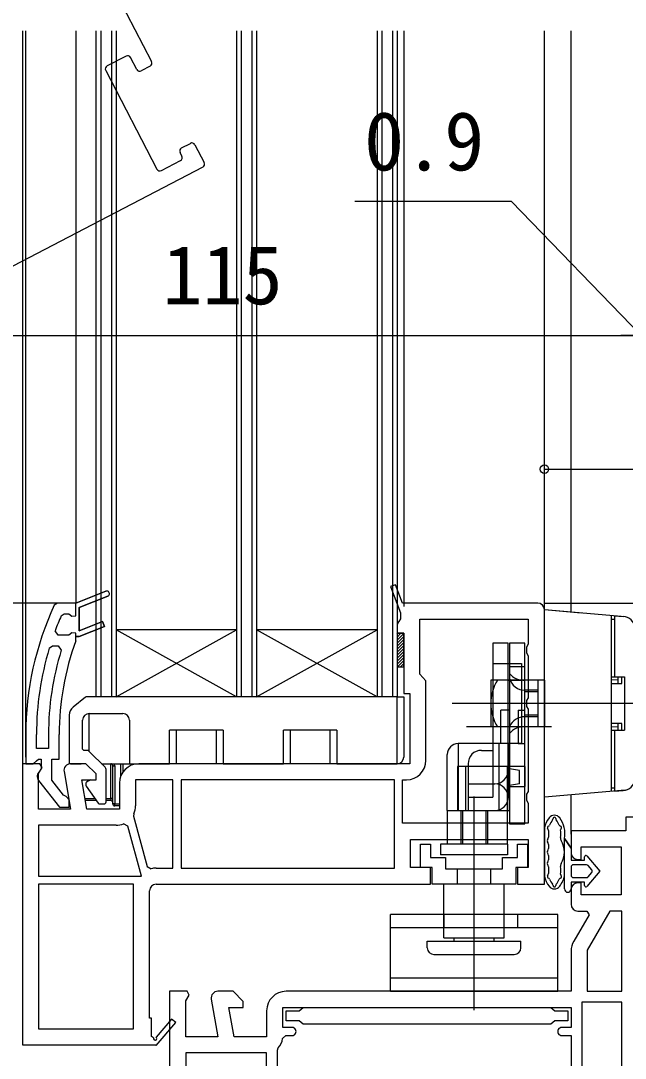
# Model space of a CAD drawing. Units: millimetres, scale not verified. Extents: x -525 to 525, y -783 to 778.
# Drawn here: x -329.7 to -239.4, y 63.1 to 218.1 of the extents above; entities that cross this region are included whole.
import ezdxf
from ezdxf.enums import TextEntityAlignment as Align

# ---------------------------------------------------------------- set-up
doc = ezdxf.new("R2010")
doc.units = ezdxf.units.MM
doc.header["$LTSCALE"] = 4
for name, color, linetype in [('0-2_YKK_11', 7, 'Continuous'), ('0-4_YKK_12', 2, 'Continuous'), ('0-5_YKK_13', 4, 'Continuous'), ('0-7_YKK_D', 6, 'Continuous')]:
    doc.layers.add(name, color=color, linetype=linetype)
doc.styles.add('ＭＳ ゴシック', font='')
doc.styles.get('ＭＳ ゴシック').set_extended_font_data('MS Gothic')

msp = doc.modelspace()

# ---------------------------------------------------------------- linework, layer by layer
at = {"layer": '0-2_YKK_11'}
for p, q in [((-309.443, 91.469), (-306.943, 91.469)), ((-247.443, 88.269), (-247.443, 86.069))]:
    msp.add_line(p, q, dxfattribs=at)
for points in [[(-252.443, 131.069), (-272.633, 131.069), (-273.669, 133.811), (-274.418, 133.528), (-272.943, 129.63), (-272.943, 128.735), (-273.193, 128.302), (-273.443, 127.869), (-273.443, 126.569), (-272.443, 126.569), (-272.443, 117.569), (-271.543, 117.569), (-271.543, 107.069), (-312.043, 107.069)], [(-323.649, 129.168), (-323.19, 129.469), (-322.518, 129.469), (-322.034, 129.094), (-321.443, 129.169), (-321.443, 131.069), (-316.991, 132.84), (-321.443, 131.069), (-324.225, 131.069), (-324.679, 130.779)], [(-316.696, 132.097), (-320.943, 130.407), (-320.943, 126.93), (-317.491, 128.303), (-317.196, 127.56), (-320.943, 126.069), (-321.443, 126.069), (-321.443, 126.569), (-322.034, 126.644), (-322.518, 126.269), (-322.543, 126.269), (-324.079, 126.269), (-324.547, 126.943)], [(-321.474, 125.451), (-321.443, 125.622), (-321.443, 126.069), (-320.943, 126.069), (-317.196, 127.56), (-317.491, 128.303), (-320.943, 126.93), (-320.943, 130.407), (-316.696, 132.097)], [(-309.443, 89.069), (-268.443, 89.069), (-268.443, 91.569), (-271.443, 91.569), (-271.443, 95.769), (-253.843, 95.769), (-253.843, 91.569), (-255.443, 91.569), (-255.443, 89.069), (-251.443, 89.069), (-251.443, 130.069)], [(-269.143, 107.569), (-269.143, 119.474), (-269.593, 119.972), (-270.043, 120.469), (-270.043, 128.669), (-253.843, 128.669), (-253.843, 124.935), (-254.093, 124.502), (-254.093, 123.636), (-253.843, 123.203), (-253.843, 116.935), (-254.093, 116.502), (-254.093, 115.636), (-253.843, 115.203), (-253.843, 102.935), (-254.093, 102.502), (-254.093, 101.636), (-253.843, 101.203), (-253.843, 98.169)], [(-325.435, 124.314), (-324.956, 124.669), (-324.12, 124.669), (-323.642, 124.021)], [(-328.943, 111.436), (-328.943, 107.069), (-327.843, 107.069), (-327.347, 107.506), (-327.05, 107.769), (-326.643, 107.769), (-326.643, 106.369), (-326.843, 105.969)], [(-325.543, 111.436), (-325.543, 109.369), (-327.343, 109.369), (-327.343, 111.436)], [(-327.031, 104.552), (-323.919, 100.569), (-322.443, 100.569), (-322.443, 101.67), (-322.919, 102.169), (-323.288, 102.361), (-325.043, 104.607), (-325.043, 107.769), (-323.943, 107.769), (-323.943, 111.436)], [(-329.443, 107.069), (-329.443, 65.069), (-309.577, 65.069), (-309.443, 64.992), (-306.539, 68.41), (-307.148, 68.928), (-309.459, 66.209)], [(-323.228, 105.896), (-322.236, 100.269), (-327.043, 100.269), (-327.043, 105.626), (-326.501, 106.493), (-326.821, 107.069), (-329.443, 107.069)], [(-314.943, 104.169), (-314.943, 100.269), (-319.799, 100.269), (-320.575, 104.669), (-318.443, 104.669), (-318.443, 105.569), (-319.943, 107.069), (-322.243, 107.069)], [(-306.943, 91.469), (-306.943, 104.669), (-312.543, 104.669), (-312.543, 100.769)], [(-253.843, 98.169), (-272.643, 98.169), (-272.643, 104.669), (-272.043, 104.669)], [(-312.799, 99.578), (-312.826, 99.243), (-310.815, 91.737), (-310.218, 91.38)], [(-351.443, 43.069), (-290.843, 43.069), (-290.843, 15.069), (-287.443, 15.069), (-287.443, 16.969), (-287.943, 17.469), (-288.443, 17.969), (-288.443, 43.069), (-237.443, 43.069), (-237.443, 44.569), (-224.943, 44.569), (-224.943, 43.069), (-222.443, 43.069), (-222.443, 47.069), (-237.443, 47.069), (-237.443, 99.069), (-239.243, 99.069), (-239.243, 97.069), (-247.443, 97.069), (-247.443, 93.769)], [(-327.043, 90.269), (-311.664, 90.269), (-313.67, 97.753), (-314.342, 98.086)], [(-315.443, 97.869), (-327.043, 97.869), (-327.043, 90.269)], [(-246.443, 92.769), (-245.943, 92.769), (-245.943, 94.669), (-239.943, 94.669), (-239.943, 87.469), (-245.943, 87.469), (-245.943, 89.269), (-246.443, 89.269)], [(-309.838, 66.143), (-310.143, 66.32), (-310.143, 69.069), (-310.443, 69.069), (-310.443, 88.069)], [(-246.443, 85.069), (-245.098, 85.069), (-244.771, 84.502), (-247.055, 80.546)], [(-247.443, 79.096), (-247.443, 73.069), (-290.043, 73.069)], [(-301.228, 71.896), (-300.236, 66.269), (-305.043, 66.269), (-305.043, 71.626), (-304.501, 72.493), (-304.821, 73.069), (-307.443, 73.069), (-307.443, 57.428), (-351.496, 55.119)], [(-292.943, 70.169), (-292.943, 66.269), (-297.799, 66.269), (-298.575, 70.669), (-296.443, 70.669), (-296.443, 71.569), (-297.943, 73.069), (-300.243, 73.069)], [(-289.144, 67.669), (-290.543, 67.669), (-290.543, 70.669), (-247.443, 70.669), (-247.443, 67.669), (-248.843, 67.669)], [(-290.556, 66.021), (-290.059, 66.469), (-289.144, 66.469)], [(-248.843, 66.469), (-247.443, 66.469), (-247.443, 45.469)], [(-292.943, 45.469), (-292.943, 63.869), (-305.043, 63.869), (-305.043, 58.303)], [(-247.443, 45.469), (-291.343, 45.469), (-291.343, 64.269), (-291.206, 64.614)]]:
    msp.add_lwpolyline(points, dxfattribs=at)
for points in [[(-273.843, 104.669), (-305.743, 104.669), (-305.743, 91.469), (-273.843, 91.469)], [(-312.843, 67.469), (-312.843, 89.069), (-327.043, 89.069), (-327.043, 67.469)], [(-239.843, 73.069), (-239.843, 85.069), (-241.672, 85.069), (-245.043, 79.23), (-245.043, 73.069)], [(-239.843, 45.469), (-239.843, 71.469), (-245.843, 71.469), (-245.843, 45.469)], [(-250.485, 68.169), (-287.493, 68.169), (-287.789, 68.419), (-288.085, 68.669), (-290.043, 68.669), (-290.043, 70.169), (-288.085, 70.169), (-287.789, 70.419), (-287.493, 70.669), (-250.493, 70.669), (-250.198, 70.419), (-249.902, 70.169), (-247.943, 70.169), (-247.943, 68.669), (-249.893, 68.669), (-250.189, 68.419)]]:
    msp.add_lwpolyline(points, close=True, dxfattribs=at)
for centre, radius, start, end in [((-316.843, 132.469), 0.4, 291.69939, 111.69941), ((-316.843, 132.469), 0.4, 291.69939, 111.69941), ((-282.943, 111.436), 46, 155.13402, 179.99999), ((-252.443, 130.069), 1, 0.00001, 89.99999), ((-282.944, 111.436), 44.4, 156.46078, 159.55779), ((-282.943, 111.436), 44.4, 163.13981, 180.00001), ((-282.943, 111.436), 42.6, 162.81723, 180.00001), ((-282.943, 111.436), 41, 160.01112, 180.00001), ((-322.243, 106.069), 1, 90.00002, 190.00001), ((-312.043, 104.169), 2.9, 90.00001, 179.99999), ((-272.043, 107.569), 2.9, 270.00001, 359.99999), ((-326.243, 105.169), 1, 126.86989, 218.08672), ((-315.443, 100.769), 2.9, 335.74737, 0.00004), ((-315.443, 100.769), 2.9, 270.00001, 292.31385), ((-246.443, 93.769), 1, 180.00001, 269.99999), ((-309.443, 88.069), 3.4, 90.00002, 103.17387), ((-309.443, 88.069), 1, 90.00001, 179.99999), ((-246.443, 88.269), 1, 90.00001, 179.99999), ((-246.443, 86.069), 1, 180.00001, 269.99999), ((-244.543, 79.096), 2.9, 150.00001, 180.00002), ((-300.243, 72.069), 1, 90, 189.99998), ((-290.043, 70.169), 2.9, 90.00001, 179.99999), ((-289.144, 67.069), 0.6, 269.99999, 90.00001), ((-248.843, 67.069), 0.6, 89.99999, 270.00001), ((-309.621, 66.018), 0.25, 150, 49.64299), ((-292.943, 66.269), 2.4, 316.39716, 354.0622)]:
    msp.add_arc(centre, radius, start, end, dxfattribs=at)
at = {"layer": '0-4_YKK_12'}
for p, q in [((-328.835, 247.886), (-310.135, 211.962)), ((-329.443, 216.569), (-329.443, 106.569)), ((-328.947, 108.069), (-328.947, 216.569)), ((-321.443, 216.569), (-321.443, 131.069)), ((-318.448, 216.569), (-318.448, 117.069)), ((-317.748, 216.569), (-317.748, 117.069)), ((-316.148, 216.569), (-316.148, 117.069)), ((-315.448, 216.569), (-315.448, 117.069)), ((-297.448, 216.569), (-297.448, 117.069)), ((-296.748, 216.569), (-296.748, 117.069)), ((-295.148, 216.569), (-295.148, 117.069)), ((-294.448, 216.569), (-294.448, 117.069)), ((-276.448, 216.569), (-276.448, 117.069)), ((-275.748, 216.569), (-275.748, 117.069)), ((-274.148, 216.569), (-274.148, 117.069)), ((-273.448, 216.569), (-273.448, 117.069)), ((-272.443, 216.569), (-272.443, 130.569)), ((-251.443, 130.069), (-251.443, 216.569)), ((-247.443, 129.719), (-247.443, 216.569)), ((-313.95, 212.794), (-316.788, 211.317)), ((-312.352, 210.808), (-313.276, 212.582)), ((-310.347, 211.288), (-311.678, 210.595)), ((-317.001, 210.642), (-309.336, 195.918)), ((-305.675, 199.064), (-304.345, 199.756)), ((-303.67, 199.544), (-302.285, 196.883)), ((-308.662, 195.705), (-305.823, 197.183)), ((-305.611, 197.857), (-305.888, 198.389)), ((-302.498, 196.208), (-338.421, 177.508)), ((-297.448, 127.069), (-315.448, 127.069)), ((-297.448, 117.069), (-315.448, 127.069)), ((-315.448, 117.069), (-297.448, 127.069)), ((-276.448, 127.069), (-294.448, 127.069)), ((-276.448, 117.069), (-294.448, 127.069)), ((-294.448, 117.069), (-276.448, 127.069)), ((-273.448, 117.069), (-318.448, 117.069)), ((-247.443, 96.569), (-247.443, 102.419))]:
    msp.add_line(p, q, dxfattribs=at)
for centre, start, end in [((-313.719, 212.351), 27.5, 117.5), ((-316.558, 210.873), 117.5, 207.5), ((-311.909, 211.038), 207.5, 297.5), ((-310.578, 211.731), 297.5, 27.5), ((-305.444, 198.62), 117.5, 207.5), ((-304.114, 199.313), 27.5, 117.5), ((-306.054, 197.626), 297.5, 27.5), ((-302.728, 196.652), 297.5, 27.5), ((-308.893, 196.149), 207.5, 297.5)]:
    msp.add_arc(centre, 0.5, start, end, dxfattribs=at)
at = {"layer": '0-5_YKK_13'}
for p, q in [((-245.943, 129.588), (-251.443, 130.069)), ((-239.354, 129.012), (-251.443, 130.069)), ((-251.443, 102.069), (-251.443, 130.069)), ((-241.443, 129.194), (-241.443, 102.944)), ((-241.443, 128.669), (-241.443, 120.069)), ((-241.443, 128.669), (-240.943, 128.669)), ((-240.943, 129.169), (-239.643, 129.055)), ((-240.943, 129.169), (-240.943, 120.069)), ((-273.443, 126.445), (-273.319, 126.569)), ((-273.443, 125.996), (-272.87, 126.569)), ((-273.443, 125.547), (-272.443, 126.547)), ((-273.443, 125.098), (-272.443, 126.098)), ((-273.443, 124.649), (-272.443, 125.649)), ((-273.443, 124.2), (-272.443, 125.2)), ((-273.443, 123.751), (-272.443, 124.751)), ((-273.443, 123.302), (-272.443, 124.302)), ((-259.144, 125.069), (-259.144, 110.069)), ((-256.844, 125.069), (-259.144, 125.069)), ((-256.844, 115.069), (-256.844, 125.069)), ((-254.344, 98.069), (-254.344, 125.069)), ((-273.443, 122.853), (-272.443, 123.853)), ((-273.443, 122.404), (-272.443, 123.404)), ((-273.443, 121.955), (-272.443, 122.955)), ((-273.38, 121.569), (-272.443, 122.506)), ((-272.931, 121.569), (-272.443, 122.057)), ((-272.482, 121.569), (-272.443, 121.608)), ((-259.144, 122.069), (-256.844, 122.069)), ((-256.844, 122.069), (-256.644, 122.069)), ((-256.644, 122.069), (-254.844, 122.069)), ((-254.344, 121.569), (-256.644, 121.569)), ((-254.844, 122.069), (-254.844, 110.069)), ((-251.443, 119.569), (-259.443, 119.569)), ((-259.443, 119.569), (-259.443, 112.569)), ((-256.844, 119.569), (-254.844, 119.569)), ((-254.344, 119.569), (-256.644, 119.569)), ((-252.344, 119.569), (-254.344, 119.569)), ((-252.344, 112.569), (-252.344, 119.569)), ((-251.443, 119.569), (-251.443, 112.569)), ((-241.443, 120.069), (-239.443, 120.069)), ((-240.443, 119.569), (-241.443, 119.587)), ((-240.443, 120.069), (-240.443, 119.069)), ((-239.883, 119.069), (-239.883, 120.069)), ((-239.443, 120.069), (-239.443, 112.069)), ((-252.344, 118.069), (-254.344, 118.069)), ((-252.344, 117.819), (-254.344, 117.819)), ((-241.443, 119.069), (-239.883, 119.069)), ((-320.026, 117.003), (-321.88, 115.52)), ((-273.443, 117.069), (-319.838, 117.069)), ((-273.443, 117.069), (-272.443, 117.069)), ((-273.443, 107.069), (-273.443, 117.069)), ((-272.443, 117.069), (-272.443, 108.069)), ((-215.188, 116.069), (-265.222, 116.069)), ((-249.21, 116.069), (-262.224, 116.069)), ((-257.944, 110.069), (-257.944, 115.069)), ((-256.644, 115.069), (-257.944, 115.069)), ((-256.844, 102.069), (-256.844, 115.069)), ((-255.344, 115.069), (-254.344, 115.069)), ((-255.344, 115.069), (-255.344, 110.069)), ((-322.443, 114.348), (-322.443, 107.269)), ((-320.443, 109.269), (-320.443, 113.569)), ((-319.443, 114.569), (-314.443, 114.569)), ((-319.443, 108.898), (-319.443, 114.569)), ((-313.443, 113.569), (-313.443, 107.069)), ((-252.344, 114.319), (-254.344, 114.319)), ((-252.344, 114.069), (-254.344, 114.069)), ((-299.443, 112.069), (-307.443, 112.069)), ((-307.443, 107.069), (-307.443, 112.069)), ((-300.443, 107.069), (-300.443, 112.069)), ((-299.443, 112.069), (-299.443, 107.069)), ((-282.443, 112.069), (-290.443, 112.069)), ((-290.443, 107.069), (-290.443, 112.069)), ((-283.443, 107.069), (-283.443, 112.069)), ((-282.443, 112.069), (-282.443, 107.069)), ((-250.367, 112.569), (-263.092, 112.569)), ((-251.443, 112.569), (-259.443, 112.569)), ((-252.344, 112.569), (-254.344, 112.569)), ((-239.883, 113.069), (-241.443, 113.069)), ((-240.443, 112.569), (-241.443, 112.552)), ((-241.443, 112.069), (-239.443, 112.069)), ((-241.443, 112.069), (-241.443, 103.469)), ((-240.943, 112.069), (-240.943, 102.969)), ((-240.443, 113.069), (-240.443, 112.069)), ((-239.883, 112.069), (-239.883, 113.069)), ((-264.344, 110.069), (-264.344, 100.069)), ((-256.844, 110.069), (-259.144, 110.069)), ((-259.144, 110.069), (-259.144, 109.069)), ((-258.244, 110.069), (-258.244, 100.069)), ((-256.644, 110.069), (-257.944, 110.069)), ((-256.644, 110.069), (-256.844, 110.069)), ((-254.844, 110.069), (-256.644, 110.069)), ((-256.644, 100.069), (-256.644, 110.069)), ((-255.344, 110.069), (-254.344, 110.069)), ((-319.822, 109.069), (-320.243, 109.069)), ((-317.09, 106.544), (-319.469, 108.923)), ((-260.844, 109.069), (-259.144, 109.069)), ((-259.144, 109.069), (-259.144, 102.069)), ((-322.443, 107.049), (-322.443, 107.069)), ((-322.243, 107.069), (-322.443, 107.069)), ((-322.243, 107.069), (-320.651, 107.069)), ((-317.615, 107.069), (-313.443, 107.069)), ((-314.743, 105.228), (-314.743, 107.069)), ((-314.443, 107.069), (-314.443, 105.797)), ((-313.443, 107.069), (-307.443, 107.069)), ((-299.443, 107.069), (-300.443, 107.069)), ((-299.443, 107.069), (-290.443, 107.069)), ((-282.443, 107.069), (-283.443, 107.069)), ((-282.443, 107.069), (-273.443, 107.069)), ((-265.944, 100.069), (-265.944, 108.469)), ((-262.844, 107.069), (-262.844, 100.069)), ((-316.943, 101.369), (-316.943, 106.191)), ((-315.943, 101.069), (-315.943, 106.769)), ((-315.943, 106.769), (-315.643, 106.769)), ((-315.643, 106.769), (-315.643, 101.069)), ((-264.444, 106.669), (-264.444, 100.069)), ((-254.344, 106.669), (-264.444, 106.669)), ((-263.244, 106.669), (-263.244, 100.069)), ((-256.944, 103.669), (-256.944, 106.669)), ((-255.144, 106.069), (-256.644, 106.319)), ((-255.144, 104.069), (-255.144, 106.069)), ((-254.344, 106.669), (-254.344, 103.669)), ((-319.943, 104.154), (-319.943, 103.832)), ((-319.251, 104.669), (-319.843, 104.327)), ((-262.844, 104.069), (-258.844, 104.069)), ((-255.144, 104.069), (-256.644, 103.819)), ((-319.907, 103.718), (-318.142, 101.197)), ((-256.944, 103.669), (-254.344, 103.669)), ((-256.944, 100.069), (-256.944, 103.669)), ((-239.354, 103.127), (-251.443, 102.069)), ((-241.443, 103.469), (-240.943, 103.469)), ((-240.943, 102.969), (-239.643, 103.083)), ((-320.081, 101.869), (-318.613, 101.869)), ((-318.403, 101.569), (-320.028, 101.569)), ((-317.897, 101.069), (-317.243, 101.069)), ((-316.943, 101.869), (-316.243, 101.869)), ((-316.243, 101.569), (-316.943, 101.569)), ((-316.243, 101.869), (-316.243, 101.569)), ((-315.643, 101.069), (-314.943, 101.069)), ((-314.943, 100.769), (-315.643, 100.769)), ((-262.844, 102.069), (-259.144, 102.069)), ((-261.944, 91.847), (-261.944, 102.156)), ((-265.944, 100.069), (-264.444, 100.069)), ((-265.944, 100.069), (-265.944, 95.069)), ((-265.944, 100.069), (-256.644, 100.069)), ((-264.444, 100.069), (-259.944, 100.069)), ((-263.944, 100.069), (-263.944, 95.069)), ((-263.694, 100.069), (-263.694, 95.069)), ((-262.844, 100.069), (-258.844, 100.069)), ((-260.194, 100.069), (-260.194, 95.069)), ((-259.944, 100.069), (-259.944, 95.069)), ((-256.944, 95.069), (-256.944, 100.069)), ((-256.644, 98.069), (-254.344, 98.069)), ((-261.944, 74.56), (-261.944, 96.56)), ((-251.443, 97.36), (-251.443, 90.379)), ((-250.843, 97.081), (-250.843, 96.078)), ((-256.944, 95.069), (-256.944, 93.469)), ((-250.843, 95.02), (-250.843, 94.398)), ((-248.443, 88.368), (-248.443, 95.919)), ((-256.944, 93.469), (-266.944, 93.469)), ((-250.843, 93.34), (-250.843, 92.718)), ((-247.443, 94.469), (-247.443, 92.669)), ((-247.443, 94.469), (-247.443, 92.669)), ((-245.443, 92.669), (-245.443, 93.167)), ((-245.087, 93.298), (-243.143, 91.019)), ((-250.843, 91.66), (-250.843, 90.658)), ((-247.443, 92.669), (-245.443, 92.669)), ((-247.443, 91.669), (-247.443, 90.369)), ((-245.144, 91.969), (-247.143, 91.969)), ((-244.361, 91.214), (-244.915, 91.864)), ((-264.444, 89.069), (-264.444, 91.369)), ((-259.444, 89.069), (-259.444, 91.369)), ((-247.143, 90.069), (-245.144, 90.069)), ((-243.143, 91.019), (-245.087, 88.74)), ((-244.915, 90.175), (-244.361, 90.825)), ((-266.444, 81.069), (-266.444, 89.069)), ((-247.443, 89.369), (-247.443, 88.369)), ((-245.443, 89.369), (-247.443, 89.369)), ((-247.443, 89.369), (-247.443, 88.369)), ((-245.443, 88.871), (-245.443, 89.369)), ((-274.443, 73.069), (-274.443, 84.569)), ((-266.443, 84.569), (-266.443, 82.569)), ((-255.443, 84.569), (-255.443, 82.569)), ((-249.443, 82.569), (-274.443, 82.569)), ((-264.944, 80.569), (-264.944, 81.069)), ((-258.944, 80.569), (-258.944, 81.069)), ((-268.944, 80.569), (-254.944, 80.569)), ((-268.944, 80.569), (-254.944, 80.569)), ((-268.944, 79.569), (-268.944, 80.569)), ((-254.944, 79.569), (-254.944, 80.569)), ((-267.944, 78.569), (-255.944, 78.569)), ((-261.943, 70.275), (-261.943, 77.863)), ((-274.443, 75.069), (-249.443, 75.069)), ((-274.443, 73.069), (-249.443, 73.069))]:
    msp.add_line(p, q, dxfattribs=at)
for points in [[(-273.443, 121.569), (-272.443, 121.569), (-272.443, 126.569), (-273.443, 126.569)], [(-255.694, 89.069), (-268.194, 89.069), (-268.194, 91.569), (-269.944, 91.569), (-269.944, 95.069), (-268.444, 95.069), (-268.444, 93.069), (-266.194, 93.069), (-266.194, 91.369), (-257.694, 91.369), (-257.694, 93.069), (-255.444, 93.069), (-255.444, 95.069), (-253.944, 95.069), (-253.944, 91.569), (-255.694, 91.569)]]:
    msp.add_lwpolyline(points, close=True, dxfattribs=at)
for points in [[(-254.344, 125.069), (-256.644, 125.069), (-256.644, 98.069)], [(-306.443, 112.069), (-306.443, 107.069), (-307.443, 107.069)], [(-289.443, 112.069), (-289.443, 107.069), (-290.443, 107.069)], [(-256.644, 100.069), (-256.644, 110.069), (-264.344, 110.069)], [(-315.943, 101.869), (-316.243, 101.869), (-316.243, 107.069)], [(-315.643, 100.769), (-315.643, 101.069), (-315.943, 101.069)], [(-256.944, 95.069), (-266.944, 95.069), (-266.944, 93.469)], [(-248.443, 95.919), (-247.443, 94.469), (-248.443, 95.919)], [(-266.444, 81.069), (-257.444, 81.069), (-257.444, 89.069)], [(-249.443, 73.069), (-249.443, 84.569), (-274.443, 84.569)]]:
    msp.add_lwpolyline(points, dxfattribs=at)
for centre, radius, start, end in [((-239.817, 127.063), 2, 11.36286, 85), ((-252.818, 116.069), 6.625, 148.10921, 211.89079), ((-254.41, 120.368), 2.3, 193.81056, 271.65663), ((-254.631, 122.053), 2.5, 216.39569, 276.60718), ((-319.838, 116.769), 0.3, 90, 128.65981), ((-320.943, 114.348), 1.5, 128.65981, 180), ((-319.443, 113.569), 1, 90, 180), ((-314.443, 113.569), 1, 0, 90), ((-254.486, 111.774), 2.3, 86.46057, 159.76212), ((-254.631, 110.086), 2.5, 83.39282, 143.60431), ((-264.344, 108.469), 1.6, 90, 180), ((-320.243, 109.269), 0.2, 180, 270), ((-319.822, 108.569), 0.5, 45, 90), ((-260.844, 107.069), 2, 90, 180), ((-322.243, 107.269), 0.2, 180, 270), ((-316.243, 106.769), 0.3, 0, 90), ((-316.243, 106.769), 0.6, 0, 30), ((-273.443, 108.069), 1, 270, 0), ((-317.443, 106.191), 0.5, 0, 45), ((-258.844, 106.069), 2, 270, 0), ((-319.743, 104.154), 0.2, 120, 180), ((-258.844, 102.069), 2, 0, 90), ((-239.817, 105.075), 2, 275, 348.63714), ((-319.743, 103.832), 0.2, 180, 215), ((-317.897, 101.369), 0.3, 215, 270), ((-317.243, 101.369), 0.3, 270, 0), ((-316.243, 101.269), 0.3, 0, 90), ((-315.643, 101.069), 0.3, 180, 270), ((-258.844, 102.069), 2, 270, 0), ((-249.943, 98.37), 1, 37.38277, 142.61723), ((-247.719, 96.67), 3.8, 142.61723, 167.56011), ((-250.795, 97.55), 0.2, 107.41595, 215.894), ((-250.945, 98.027), 0.3, 287.41595, 337.1967), ((-247.719, 96.67), 3.2, 141.12633, 157.1967), ((-250.443, 98.867), 0.3, 321.12633, 0.38608), ((-249.943, 98.87), 0.2, 359.61392, 180.38608), ((-249.443, 98.867), 0.3, 179.61392, 218.87367), ((-252.168, 96.67), 3.2, 22.8033, 38.87367), ((-248.942, 98.027), 0.3, 202.8033, 252.58405), ((-252.168, 96.67), 3.8, 348.58793, 37.38277), ((-249.092, 97.55), 0.2, 319.31807, 72.58405), ((-250.843, 97.36), 0.6, 167.56011, 180), ((-251.443, 97.081), 0.6, 0, 35.894), ((-252.168, 96.67), 3.2, 348.58793, 9.09882), ((-248.712, 97.224), 0.3, 139.31807, 189.09882), ((-250.843, 95.549), 0.2, 138.59038, 221.40962), ((-251.443, 96.078), 0.6, 318.59038, 0), ((-251.443, 95.02), 0.6, 0, 41.40962), ((-248.443, 95.919), 0.6, 168.58793, 212.63687), ((-251.643, 93.869), 3.2, 327.36313, 32.63687), ((-250.843, 93.869), 0.2, 138.59038, 221.40962), ((-251.443, 94.398), 0.6, 318.59038, 0), ((-251.443, 93.34), 0.6, 0, 41.40962), ((-245.241, 93.167), 0.202, 40.46378, 179.99997), ((-250.843, 92.189), 0.2, 138.59038, 221.40962), ((-251.443, 92.718), 0.6, 318.59038, 0), ((-251.443, 91.66), 0.6, 0, 41.40962), ((-248.443, 91.82), 0.6, 147.36313, 191.41207), ((-252.168, 91.068), 3.2, 350.90118, 11.41207), ((-247.143, 91.669), 0.3, 90, 180), ((-245.144, 91.669), 0.3, 40.46381, 90), ((-250.843, 90.379), 0.6, 180, 192.43988), ((-247.719, 91.068), 3.8, 192.43988, 217.38277), ((-250.795, 90.189), 0.2, 144.10601, 252.58405), ((-251.443, 90.658), 0.6, 324.10601, 0), ((-250.945, 89.711), 0.3, 22.8033, 72.58405), ((-248.942, 89.711), 0.3, 107.41595, 157.1967), ((-252.168, 91.068), 3.8, 322.61723, 348.58793), ((-249.092, 90.189), 0.2, 287.41595, 40.68192), ((-248.712, 90.514), 0.3, 170.90118, 220.68192), ((-247.143, 90.369), 0.3, 180, 270), ((-245.144, 90.369), 0.3, 270, 319.53619), ((-244.589, 91.019), 0.3, 319.53619, 40.46381), ((-249.943, 89.368), 1, 217.38277, 322.61723), ((-247.719, 91.068), 3.2, 202.8033, 218.87366), ((-250.443, 88.871), 0.3, 359.61388, 38.87366), ((-249.943, 88.868), 0.2, 179.61388, 0.38607), ((-249.443, 88.871), 0.3, 141.12633, 180.38607), ((-252.168, 91.068), 3.2, 321.12633, 337.1967), ((-247.943, 88.368), 0.5, 180.11462, 359.88538), ((-247.943, 88.369), 0.5, 359.88533, 359.99998), ((-245.241, 88.871), 0.202, 180, 319.53619), ((-267.944, 79.569), 1, 180, 270), ((-255.944, 79.569), 1, 270, 0)]:
    msp.add_arc(centre, radius, start, end, dxfattribs=at)
at = {"layer": '0-7_YKK_D'}
for p, q in [((-352.443, 171.069), (-237.443, 171.069)), ((-237.443, 171.069), (-239.993, 171.069)), ((-251.443, 135.816), (-251.443, 152.069)), ((-251.443, 151.069), (-198.443, 151.069)), ((-323.785, 131.069), (-373.443, 131.069)), ((-251.443, 131.069), (-77.443, 131.069))]:
    msp.add_line(p, q, dxfattribs=at)
msp.add_lwpolyline([(-236.993, 171.069), (-256.334, 191.069), (-279.766, 191.069)], dxfattribs=at)
msp.add_circle((-251.443, 151.069), 0.637, dxfattribs=at)

# ---------------------------------------------------------------- texts
at = {"layer": '0-7_YKK_D', "style": 'ＭＳ ゴシック'}
for s, p in [('0.9', (-278.38, 193.069)), ('115', (-308.512, 173.069))]:
    msp.add_text(s, height=8.798, dxfattribs=at).set_placement(p, align=Align.BOTTOM_LEFT)

doc.saveas('drawing.dxf')
